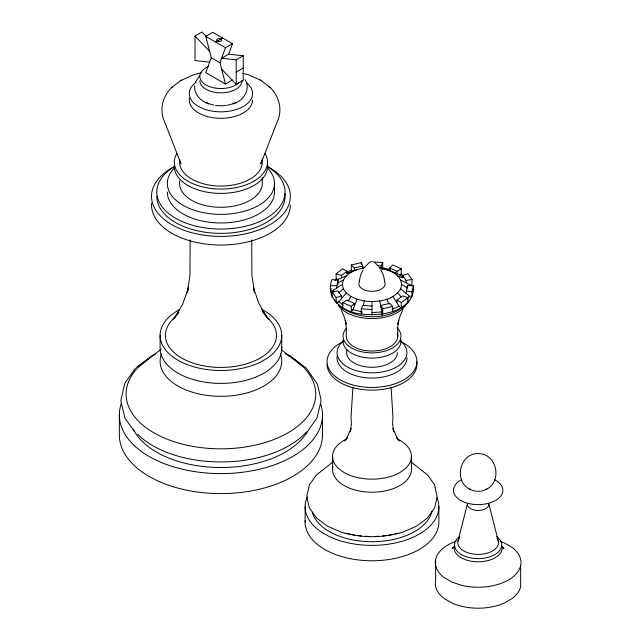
<?xml version="1.0" encoding="UTF-8"?>
<svg xmlns="http://www.w3.org/2000/svg" width="640" height="640" viewBox="0 0 640 640"><rect width="100%" height="100%" fill="white"/><g stroke="black" fill="none" stroke-linecap="round" stroke-linejoin="round"><path stroke-width="0.96" d="M194.728 85.768C193.792 94.456 201.264 101.576 208.992 104M306.784 496.216L309.432 484.8L316.312 475.12L333.176 461.736M359.128 281.608L360.536 275.568L363.128 269.832M363.272 305.872L364.312 301C377.088 302.512 393.24 300.8 400.672 288.888C405.088 276.464 389.736 269.152 379.68 267.896L381.144 268.424L381.144 265.976L382.712 262.6L372.888 261.856M261.656 160.248L260.856 163.776L277.544 121.024C282.848 109.232 278.8 94.92 269.176 86.688M406.12 293.4L407.328 285.68L413.384 285.68C415.36 311.84 380.56 316.68 361.288 313.984C344.288 312.808 324.216 298.4 332.016 279.496L337.872 280.4L337.872 284.696M331.136 288.584L330.608 290.904L333.32 290.904L333.32 290.296L342.312 284.448C343.456 273.872 355.232 269.52 364.312 267.896L362.856 268.424L362.856 265.976L361.288 262.6L351.304 264.984L351.304 270.216L352.664 271.568L352.664 270.96L357.16 269.608M336.672 288.12L337.872 280.4M400.672 288.888L409.352 296.08L409.352 296.688L411.976 297.088L411.976 291.864L413.384 285.68M457.984 541.168L467.52 503.52M221.624 69.096L236.216 84.352L243.232 80.304L243.232 55.784L236.216 59.84L221.624 58.248L228.64 54.192L232.496 43.696L212.776 32.312L205.76 36.368L211.256 57.688L205.76 72.656L225.472 84.04L232.496 79.992M225.472 84.04L219.976 62.72L225.472 47.752L232.496 43.696M195.616 81.856L199.344 76.056M342.728 307.8L342.728 302.576L347.016 300.104L354.336 303.344L351.304 306.376L351.304 311.6L352.664 310.24L357.16 299.288L364.312 301M361.992 312.472L361.288 313.984L361.288 308.76L362.856 305.384L372 306.072M382.712 262.6L382.712 267.824L382.008 269.336L382.008 268.728L388.536 270.296M402.888 309.648L399.808 316.728L397.768 324.208L398.672 320.224L397.664 328.176L397.76 336.168M346.856 438.232L351 428.608L350.264 431.856L351.376 424.664L351.048 417.416L352.896 387.064M348.016 301.048L351.008 296.568L357.16 299.288M135.488 368.192L124.872 383.024L120.832 400.552L124.872 418.088L135.488 432.912M178.704 312.264L174.432 318.224L182.888 303.6L188.456 287.648L187.304 292.672L189.952 275.344L190.128 239.888M335.12 280.4L336.152 278.96L336.152 273.736L342.728 268.784L347.016 271.256L347.016 273.696L351.008 272.336M337.4 280.672L338.504 279.136L346.288 275.88M306.36 432.912L316.976 418.088L320.856 401.912L320.856 399.192L317.448 384.256L306.36 368.192L289.936 355.776L285.536 353.824M407.144 299.152L409.352 296.08M408.8 300.776C393.328 321.528 357.528 320.872 338.504 305.392M344.832 441.112L347.64 437.192L345.56 439.544M178.728 312.192L172.824 319.336M365.072 266.96L368.896 262.816L372 261.136M172.672 86.688C163.048 94.92 159 109.232 164.304 121.024L180.992 163.776L180.592 162.008M453.4 547.32L452.232 548.624L454.656 546.184M341.4 298.32L341.4 295.88L337.872 290.96L332.016 291.864L336.152 297.624L336.152 302.856L338.504 302.072L346.288 293.016L343.328 288.888L342.312 284.448M389.664 270.456L389.664 268.016L392.696 264.984L401.264 268.784L401.264 274.008L403.24 275.496M338.552 292.832L343.328 288.888M138.808 366.728L161.28 349.112M180.696 80.664L193.752 74.656L201.24 72.864M171.656 87.464L181.528 80.032M136.408 367.44L151.92 355.776L155.432 354.216M341.4 277.92L341.4 275.48L347.016 271.256M396.976 302.544L396.976 300.104L402.592 295.88L407.84 297.624L407.84 302.856M392.984 296.568L399.344 306.696L401.264 307.8L401.264 302.576L407.84 297.624M486.072 489.52C502.888 481.728 496.88 453.168 478.144 453.616C459.408 453.168 453.4 481.728 470.224 489.52M209.608 62.16L195.016 60.576L195.016 36.056L202.04 32L206.68 36.856M215.616 42.056L222.64 38.008M236.216 72.096L243.232 68.04M389.664 268.016L396.976 271.256L401.264 268.784M399.984 274.752L401.264 274.008M337.872 282.84L343.328 280.016M232.856 104C242.976 101.536 251.392 89.168 245 79.528M347.016 272.112L351.304 270.216M346.432 273.72L352.664 270.96M392.224 309.24L399.344 306.088M336.152 297.624L341.4 295.88M397.704 275.88L402.592 277.92L402.592 275.48L407.84 273.736L411.976 279.496L411.976 284.72L409.352 285.128L409.352 284.52L400.672 280.016M351.304 264.984L354.336 268.016L362.856 265.976M381.144 307.824L381.144 305.384L389.664 303.344L392.696 306.376L392.696 311.6M382.008 312.472L382.712 313.984L382.712 308.76L392.696 306.376M402.592 275.48L406.12 280.4L411.976 279.496M362.176 267.76L364.856 267.552M372 312.624L382.008 311.864L382.008 315.792M330.608 285.68L336.672 285.68M377.48 265.704L381.144 265.976M361.288 308.76L372 309.576M228.64 54.192L243.232 55.784M406.12 290.96L411.976 291.864M242.48 73.312L248.096 74.656L260.32 80.032L270.192 87.464M382.712 267.824L390.2 269.616M352.664 309.632L361.992 311.864M386.84 269.608L395.784 272.936M500.056 541.488L504.096 542.824L512.04 547.376A42.848 24.736 0 0 1 512.24 577.488A42.848 24.736 0 0 1 461.904 585.392L452.192 582.192L444.256 577.64A42.848 24.736 0 0 1 456.136 541.28M336.152 273.736L341.4 275.48M336.152 278.96L338.504 279.744L338.504 279.136M392.984 272.336L399.344 274.512L403.184 277.4M342.728 302.576L351.304 306.376M205.76 36.368L225.472 47.752M211.256 57.688L219.976 62.72M396.976 300.104L401.264 302.576M401.68 284.448L407.328 288.12L407.328 285.68M346.288 293.016L351.008 296.568M338.504 301.464L343.112 304.928M260.32 80.032L261.152 80.664M281.344 349.72L303.04 366.728M410.816 461.736L427.688 475.12L434.568 484.8L437.16 497.104L434.72 507.672L427.4 518.024L416.736 526.064L403.216 532.016C382.968 538.224 361.032 538.224 340.776 532.016L327.256 526.064L316.592 518.024L309.272 507.672L306.832 497.104M375.096 262.816L377.768 265.464M502.136 546.688L503.976 548.512L502.816 547.208M195.016 36.056L209.608 51.312M397.704 293.016L401.368 296.992M398.44 439.544L396.352 437.192L399.168 441.112M269.024 319.336L262.616 311.52L267.424 318.224L258.968 303.6L253.4 287.648L254.544 292.672L251.896 275.344L251.72 239.888M378.92 266.96L379.72 268.072M334.64 300.008L336.848 303.08M397.144 438.232L392.992 428.608L393.736 431.856L392.616 424.664L392.944 417.416L391.104 387.064M380.872 269.832L383.456 275.568L384.872 281.608M341.112 309.648L344.192 316.728L346.232 324.208L345.32 320.224L346.336 328.176L346.232 336.168A25.76 14.872 0 0 0 374.528 350.968A25.76 14.872 0 0 0 397.264 333.256M381.144 305.384L382.712 308.76M386.84 299.288L388.96 304.16M498.288 541.08L488.76 503.472A10.712 6.184 0 0 1 479.584 510.432A10.712 6.184 0 0 1 467.528 505.136M413.032 289.36L413.384 290.904M333.32 290.296L333.76 292.224M379.68 301L382.008 311.864M520.648 565.64L520.648 586.6A42.848 24.736 0 0 1 512.24 598.448L504.36 603.032A42.848 24.736 0 0 1 452.192 603.144L444.256 598.6A42.848 24.736 0 0 1 435.648 580.328L435.648 559.368M438.856 506.792L438.856 522.176A66.856 38.6 0 0 1 370.416 560.768A66.856 38.6 0 0 1 305.216 520.352M411.44 456.384L411.44 469.448A39.44 22.768 0 0 1 369.792 492.184A39.44 22.768 0 0 1 332.808 466.904M406.12 280.4L406.12 282.84M399.344 274.512L399.344 275.12M396.976 271.256L396.976 273.696M372 301.584L372 314.8M361.288 262.6L361.288 264.344M354.336 268.016L354.336 270.456M354.336 303.344L354.336 305.784M332.56 456.384L332.56 469.448M332.016 291.864L332.016 297.088M322.496 414.976L322.496 434.96A101.568 58.64 0 0 1 220.928 493.6A101.568 58.64 0 0 1 119.352 434.96L119.352 414.976M305.136 506.792L305.136 522.176M281.736 335.368L281.736 348.288M274.512 183.424L274.512 192.04A53.584 30.936 0 0 1 220.928 222.976A53.584 30.936 0 0 1 167.336 192.04M262.264 158.512L262.264 162.176A41.336 23.864 0 0 1 218.608 186.008A41.336 23.864 0 0 1 179.848 159.504M262.264 177.448L262.264 183.424A41.336 23.864 0 0 1 218.608 207.256A41.336 23.864 0 0 1 179.848 180.76M236.216 59.84L236.216 84.352M160.112 335.368L160.112 348.288A60.816 35.112 0 0 0 222.504 383.384A60.816 35.112 0 0 0 281.656 346.456M400.584 338.776A28.944 16.712 0 0 1 372.76 358.096A28.944 16.712 0 0 1 343.208 339.648M431.968 511.352A60.488 34.928 0 0 1 372.792 541.712A60.488 34.928 0 0 1 312.256 512.256M397.872 533.128A60.488 34.928 0 0 1 395.144 533.832M393.296 534.248A60.488 34.928 0 0 1 388.6 535.144M386.704 535.44A60.488 34.928 0 0 1 382.84 535.92M378.904 536.256A60.488 34.928 0 0 1 374.952 536.448M370.032 536.472A60.488 34.928 0 0 1 365.088 536.256M361.152 535.92A60.488 34.928 0 0 1 357.288 535.44M354.456 534.984A60.488 34.928 0 0 1 346.12 533.128M397.384 352.648A25.384 14.656 0 0 1 369.504 367.232A25.384 14.656 0 0 1 347.104 349.784M416.656 361.312A44.936 25.944 0 0 1 374.512 390.12A44.936 25.944 0 0 1 327.064 364.216M400.616 341.512A44.936 25.944 0 0 1 404.76 379.272A44.936 25.944 0 0 1 339.232 379.272A44.936 25.944 0 0 1 343.384 341.512M406.936 357.872A34.936 20.168 0 0 1 369.712 378A34.936 20.168 0 0 1 337.36 355.24M400.872 341.288A34.936 20.168 0 0 1 395.112 367.768A34.936 20.168 0 0 1 348.88 367.768A34.936 20.168 0 0 1 343.128 341.288M406.584 303.824A36.192 20.896 0 0 1 373.352 318.552A36.192 20.896 0 0 1 338.304 305.296M397.064 327.808A28.944 16.712 0 0 1 372.752 352.872A28.944 16.712 0 0 1 346.208 328.576M397.36 438.944A39.44 22.768 0 0 1 400.68 472.008A39.44 22.768 0 0 1 343.312 472.008A39.44 22.768 0 0 1 346.64 438.944M436.968 497.68A66.856 38.6 0 0 1 371.208 545.384A66.856 38.6 0 0 1 307.416 496.8M384.68 281.808A13.136 7.584 0 0 1 372 291.352A13.136 7.584 0 0 1 359.312 281.808M496.896 538.12A20.328 11.736 0 0 1 478.224 554.392A20.328 11.736 0 0 1 459.336 538.208M496.8 536.672A23.584 13.616 0 0 1 494.144 555A23.584 13.616 0 0 1 462.28 555.072A23.584 13.616 0 0 1 459.384 536.752M486.672 488.856A10.712 6.184 0 0 1 480.504 491.144M479.584 491.24A10.712 6.184 0 0 1 476.792 491.248M475.872 491.152A10.712 6.184 0 0 1 469.672 488.896M501.992 546.032A24.064 13.896 0 0 1 478.24 561.792A24.064 13.896 0 0 1 454.272 546.136M494.76 479.8A24.704 14.264 0 0 1 495.936 500.248A24.704 14.264 0 0 1 460.488 500.328A24.704 14.264 0 0 1 461.392 479.872M252.56 100.048A31.632 18.264 0 0 1 219.272 118.288A31.632 18.264 0 0 1 189.464 98.144M267.336 167.96A53.584 30.936 0 0 1 220.928 214.368A53.584 30.936 0 0 1 174.52 167.96M284.864 193.448A64.136 37.024 0 0 1 223.432 233.336A64.136 37.024 0 0 1 156.792 196.344M267.168 166.384A64.136 37.024 0 0 1 265.968 218.392A64.136 37.024 0 0 1 175.88 218.392A64.136 37.024 0 0 1 174.68 166.384M320.848 404.464A101.568 58.64 0 0 1 220.088 473.608A101.568 58.64 0 0 1 121.312 403.52M246.376 82.728A31.632 18.264 0 0 1 241.856 107.264A31.632 18.264 0 0 1 199.12 106.8A31.632 18.264 0 0 1 196.192 82.184M267.776 318.152A55.544 32.064 0 0 1 257.24 359.632A55.544 32.064 0 0 1 184.608 359.632A55.544 32.064 0 0 1 174.072 318.152M267.44 164.728A46.608 26.912 0 0 1 222.44 193.376A46.608 26.912 0 0 1 174.312 166.48M265.064 153.536A46.608 26.912 0 0 1 220.928 189.088A46.608 26.912 0 0 1 176.784 153.536M290.328 204.952A69.408 40.072 0 0 1 219.28 245.008A69.408 40.072 0 0 1 151.6 203.056M280.408 353.888A60.816 35.112 0 0 1 220.928 396.312A60.816 35.112 0 0 1 161.44 353.888M291.544 357.568A94.824 54.744 0 0 1 287.048 433.336A94.824 54.744 0 0 1 155.744 433.856A94.824 54.744 0 0 1 149.44 358.128M287.976 355.384A94.824 54.744 0 0 1 289.784 356.456M267.552 166.656A69.408 40.072 0 0 1 270.792 224.208A69.408 40.072 0 0 1 171.056 224.208A69.408 40.072 0 0 1 174.304 166.656M235.864 102.2A21.128 12.2 0 0 1 232.424 103.8M231.488 104.136A21.128 12.2 0 0 1 227.272 105.208M226.392 105.352A21.128 12.2 0 0 1 215.456 105.352M213.704 105.032A21.128 12.2 0 0 1 210.36 104.136M209.424 103.8A21.128 12.2 0 0 1 206.784 102.632M242.016 80.672A21.088 12.176 0 0 1 220.928 92.848A21.088 12.176 0 0 1 199.832 80.672M239.192 82.44A21.088 12.176 0 0 1 206.816 85.4A21.088 12.176 0 0 1 208.528 66.504M307.128 431.848A91.024 52.552 0 0 1 222.416 467.52A91.024 52.552 0 0 1 135.728 433.48M134.256 431.032A91.024 52.552 0 0 1 133.392 429.392M261.464 309.2A60.816 35.112 0 0 1 264.984 359.576A60.816 35.112 0 0 1 177.656 360.048A60.816 35.112 0 0 1 179.552 309.64M305.752 432.68A96.296 55.6 0 0 1 222.4 461.952A96.296 55.6 0 0 1 137.528 434.16M217.872 41.288A2.512 1.448 0 0 0 221.64 40.032A2.512 1.448 0 0 0 217.872 38.776A2.512 1.448 0 0 0 217.872 41.288"/></g></svg>
